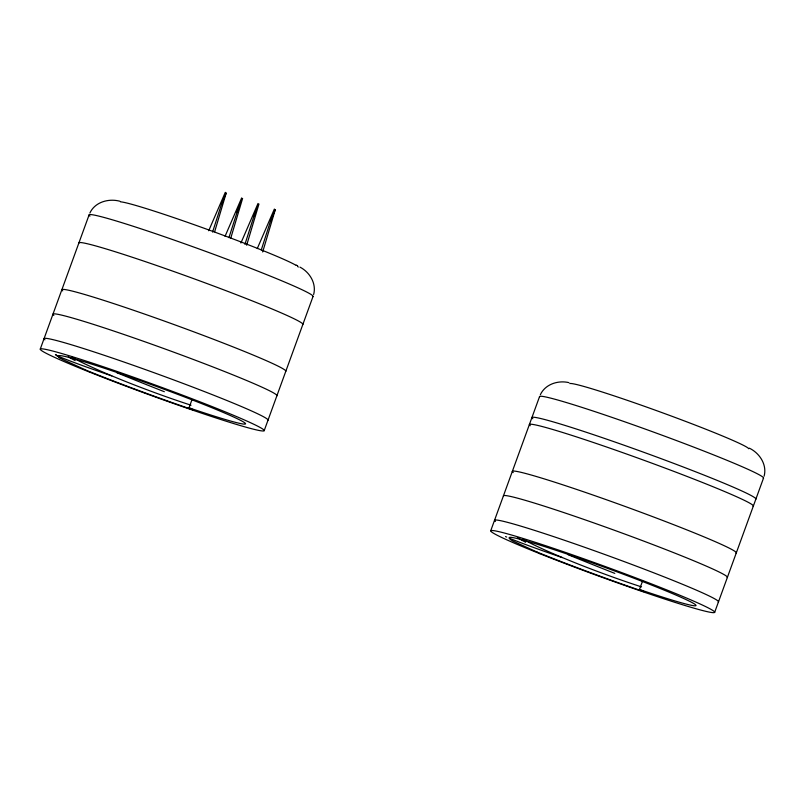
<?xml version="1.0" encoding="UTF-8"?>
<svg xmlns="http://www.w3.org/2000/svg" width="805" height="805" viewBox="0 0 805 805"><rect width="100%" height="100%" fill="white"/><g stroke="black" fill="none" stroke-linecap="round" stroke-linejoin="round"><path stroke-width="1.21" d="M313.638 294.519C316.637 283.491 309.694 272.13 299.943 267.109M764.106 476.198C767.246 464.696 759.578 453.084 749.354 448.174M214.653 231.739L226.245 192.878L221.586 204.269M230.663 238.481L242.597 198.443L237.012 212.107M246.672 245.223L258.958 204.007L253.837 216.535M262.672 251.965L275.31 209.572L270.661 220.962M212.58 232.071L225.299 192.355L208.696 230.753M228.942 237.636L241.661 197.919L225.048 236.318M244.921 244.368L258.013 203.484L240.916 243.009M261.283 249.932L274.374 209.048L257.268 248.574M40.25 349.108L89.103 214.885M189.014 407.813A99.307 4.679 20 0 0 241.369 420.774A99.307 4.679 20 0 0 134.063 378.41A99.307 4.679 20 0 0 59.278 356.595A100.434 4.729 20 0 0 62.629 359.443L87.151 370.632A111.221 5.243 20 0 0 193.421 409.966L189.014 407.813L191.993 399.622M264.191 430.665L313.044 296.441M490.718 530.777L539.571 396.553M537.398 552.2L537.629 552.3A111.221 5.243 20 0 0 643.899 591.645L639.482 589.491L642.632 580.838M714.659 612.343L763.512 478.12M89.878 213.033C95.02 201.914 108.756 198.221 119.915 201.24M540.356 394.702C545.247 384.146 558.147 380.071 568.944 382.637M537.418 552.22L513.077 541.111A100.434 4.729 20 0 1 509.736 538.263A99.307 4.679 20 0 1 584.531 560.089A99.307 4.679 20 0 1 691.837 602.452A99.307 4.679 20 0 1 639.482 589.491M296.22 265.097L297.629 265.821M55.766 354.784L60.415 358.114L55.414 354.522M89.969 216.082A119.16 5.615 20 0 1 198.02 248.584A119.16 5.615 20 0 1 312.773 296.643M120.458 201.824A95.332 4.488 20 0 1 206.533 229.123A95.332 4.488 20 0 1 296.099 265.368M297.588 266.354A95.332 4.488 20 0 1 298.263 267.069M78.94 243.15A119.16 5.615 20 0 1 193.341 278.54A119.16 5.615 20 0 1 302.6 324.606M191.047 405.207A99.478 8.795 20.3 0 1 71.886 357.219M164.351 391.723A111.372 2.234 21.7 0 1 116.765 372.695M59.429 356.645A99.478 8.815 20.2 0 1 59.057 355.78M75.197 360.58A99.478 8.835 20 0 1 68.264 356.746M44.939 339.821A119.16 5.615 20 0 1 152.98 372.323A119.16 5.615 20 0 1 267.743 420.381M111.774 375.895A111.372 4.659 17.9 0 1 57.346 355.88M53.844 315.349A119.16 5.615 20 0 1 161.886 347.851A119.16 5.615 20 0 1 276.648 395.919M62.75 290.877A119.16 5.615 20 0 1 170.791 323.389A119.16 5.615 20 0 1 285.554 371.447M641.515 586.885A99.478 8.795 20.3 0 1 522.354 538.897M614.819 573.391A111.372 2.234 21.7 0 1 568.028 554.685M509.897 538.324A99.478 8.815 20.2 0 1 509.525 537.458M525.675 542.258A99.478 8.835 20 0 1 517.414 537.619M495.407 521.489A119.16 5.615 20 0 1 603.458 554.001A119.16 5.615 20 0 1 718.211 602.06M562.242 557.563A111.372 4.659 17.9 0 1 509.062 538.072M506.637 537.046A111.372 4.659 17.9 0 1 505.52 536.553M503.467 496.132A119.16 5.615 20 0 1 617.858 531.521A119.16 5.615 20 0 1 727.116 577.588M513.218 472.555A119.16 5.615 20 0 1 621.269 505.057A119.16 5.615 20 0 1 736.022 553.126M532.809 418.731A119.16 5.615 20 0 1 640.861 451.233A119.16 5.615 20 0 1 755.613 499.291M539.592 396.865A119.16 5.615 20 0 1 653.992 432.255A119.16 5.615 20 0 1 763.251 478.321M569.809 383.572A95.332 4.488 20 0 1 661.136 412.301A95.332 4.488 20 0 1 748.741 448.747M530.264 425.714A119.16 5.615 20 0 1 638.315 458.226A119.16 5.615 20 0 1 753.067 506.285M89.395 372.021A119.16 5.615 20 0 0 263.919 430.866A119.16 5.615 20 0 0 103.342 366.768A119.16 5.615 20 0 0 89.395 372.021M539.863 553.699A119.16 5.615 20 0 0 714.397 612.545A119.16 5.615 20 0 0 553.81 548.447A119.16 5.615 20 0 0 539.863 553.699"/></g></svg>
